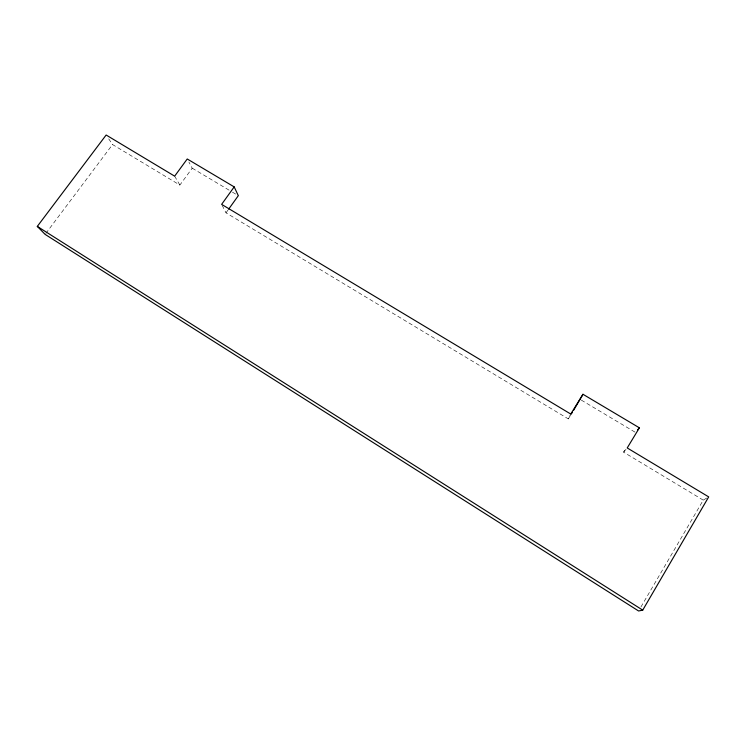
<?xml version="1.0" encoding="UTF-8"?>
<svg xmlns="http://www.w3.org/2000/svg" width="746" height="746" viewBox="0 0 746 746"><rect width="100%" height="100%" fill="white"/><g stroke="black" fill="none" stroke-linecap="round" stroke-linejoin="round"><path stroke-width="0.56" stroke-dasharray="3.73 2.8" d="M222.112 205.309L226.01 212.843L568.293 418.888L570.746 414.039M640.926 606.992L703.254 500.128L707.795 497.433M703.254 500.128L623.572 452.151L625.95 448.206M568.293 418.888L570.699 415.009M226.01 212.843L227.959 210.13M108.711 138.831L112.553 144.547L179.879 185.073L192.207 168.176L188.897 162.041M45.823 233.451L112.553 144.547M623.572 452.151L627.218 447.954M192.207 168.176L231.456 191.573M232.435 192.151L238.319 195.666M581.283 400.098L635.499 432.419M174.657 176.159L179.879 185.073"/><path stroke-width="1.12" d="M228.602 209.225L238.319 195.666L234.188 186.892L187.237 158.982L174.657 176.159L106.146 135.017L37.3 226.402L45.124 234.384L638.595 610.983L642.726 610.135L708.7 496.892L627.218 447.954L639.387 427.822L582.98 394.28L573.693 410.169M582.98 394.28L570.746 414.039L221.627 204.367L234.188 186.892M571.296 414.039L572.499 412.109M637.438 430.116L639.387 427.822M37.3 226.402L642.726 610.135"/></g></svg>
